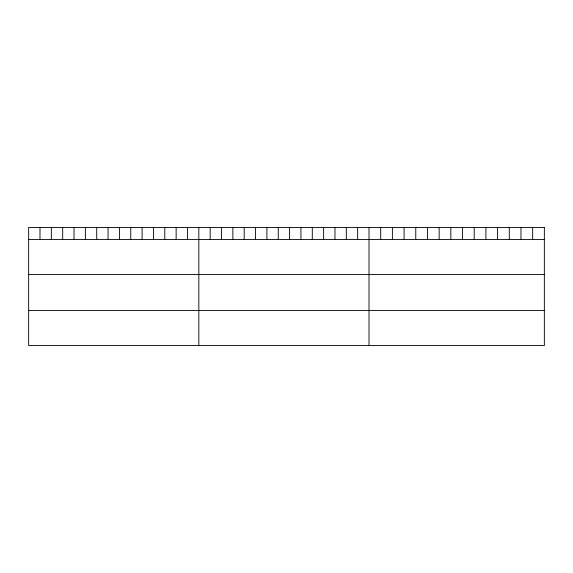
<?xml version="1.0" encoding="UTF-8"?>
<svg xmlns="http://www.w3.org/2000/svg" width="573" height="573" viewBox="0 0 573 573"><rect width="100%" height="100%" fill="white"/><g stroke="black" fill="none" stroke-linecap="round" stroke-linejoin="round"><path stroke-width="0.86" d="M28.65 239.45L544.35 239.45M28.65 274.46L544.35 274.46M28.65 310.523L544.35 310.523M532.661 227.467L532.661 239.45M520.972 227.467L520.972 239.45M509.282 227.467L509.282 239.45M497.593 227.467L497.593 239.45M485.904 227.467L485.904 239.45M474.215 227.467L474.215 239.45M462.526 227.467L462.526 239.45M450.836 227.467L450.836 239.45M439.147 227.467L439.147 239.45M427.458 227.467L427.458 239.45M415.769 227.467L415.769 239.45M404.08 227.467L404.08 239.45M392.39 227.467L392.39 239.45M380.701 227.467L380.701 239.45M369.012 227.467L369.012 345.533M357.667 227.467L357.667 239.45M346.321 227.467L346.321 239.45M334.976 227.467L334.976 239.45M323.63 227.467L323.63 239.45M312.285 227.467L312.285 239.45M300.94 227.467L300.94 239.45M289.594 227.467L289.594 239.45M278.249 227.467L278.249 239.45M266.903 227.467L266.903 239.45M255.558 227.467L255.558 239.45M244.213 227.467L244.213 239.45M232.867 227.467L232.867 239.45M221.522 227.467L221.522 239.45M210.176 227.467L210.176 239.45M198.831 227.467L198.831 345.533M187.486 227.467L187.486 239.45M176.14 227.467L176.14 239.45M164.795 227.467L164.795 239.45M153.449 227.467L153.449 239.45M142.104 227.467L142.104 239.45M130.759 227.467L130.759 239.45M119.413 227.467L119.413 239.45M108.068 227.467L108.068 239.45M96.722 227.467L96.722 239.45M85.377 227.467L85.377 239.45M74.032 227.467L74.032 239.45M62.686 227.467L62.686 239.45M51.341 227.467L51.341 239.45M39.995 227.467L39.995 239.45M544.35 227.467L28.65 227.467L28.65 345.533L544.35 345.533L544.35 227.467"/></g></svg>
